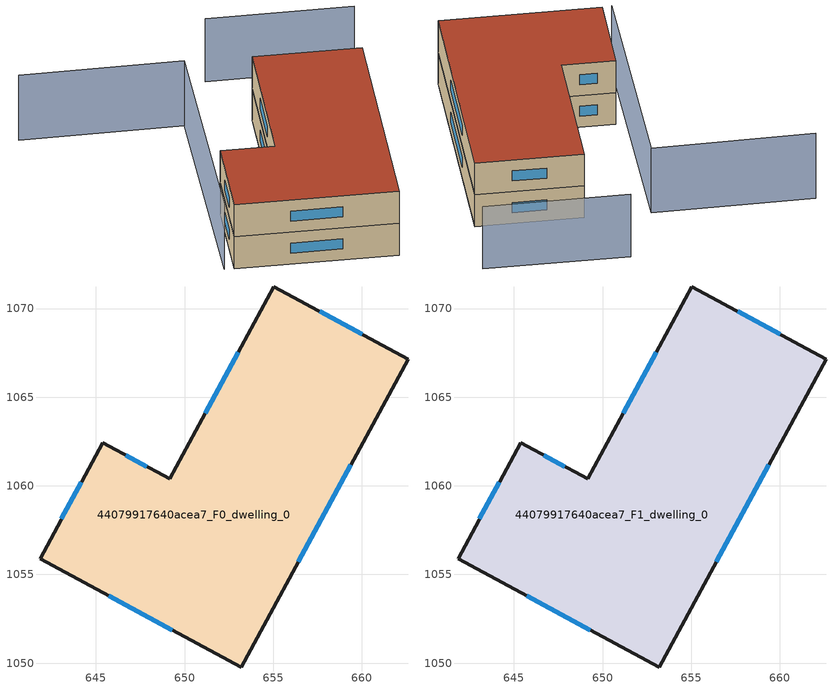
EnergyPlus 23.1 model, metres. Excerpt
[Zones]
44079917640acea7_F0_dwelling_0
 floor ground (EU_floor_Construction): 662.6,1067.15 653.19,1049.76 641.84,1055.9 645.38,1062.43 649.16,1060.39 655.03,1071.24 z0
 wall outside (EU_wall_Construction): 641.84,1055.9 653.19,1049.76 662.6,1067.15 655.03,1071.24 649.16,1060.39 645.38,1062.43 641.84,1055.9 z0:3
 window (EU_Window_Construction): 645.73,1053.8 649.31,1051.86 / 644.17,1060.2 643.05,1058.14 / 647.87,1061.09 646.67,1061.73 / 653.02,1067.52 651.17,1064.1 / 660.01,1068.55 657.62,1069.84 / 656.41,1055.71 659.38,1061.19 z1.03:1.97
44079917640acea7_F1_dwelling_0
 floor to 44079917640acea7_F0_dwelling_0 (EU_floor_Construction): 662.6,1067.15 653.19,1049.76 641.84,1055.9 645.38,1062.43 649.16,1060.39 655.03,1071.24 z3
 wall outside (EU_wall_Construction): 641.84,1055.9 653.19,1049.76 662.6,1067.15 655.03,1071.24 649.16,1060.39 645.38,1062.43 641.84,1055.9 z3:6
 window (EU_Window_Construction): 645.73,1053.8 649.31,1051.86 / 644.17,1060.2 643.05,1058.14 / 647.87,1061.09 646.67,1061.73 / 653.02,1067.52 651.17,1064.1 / 660.01,1068.55 657.62,1069.84 / 656.41,1055.71 659.38,1061.19 z4.03:4.97
 roof outside (EU_roof_Construction): 653.19,1049.76 662.6,1067.15 655.03,1071.24 649.16,1060.39 645.38,1062.43 641.84,1055.9 z6
shading: 638.97,1079.88 650.44,1073.85 / 650.44,1073.85 641.23,1056.32 z0:6.1; 665.58,1072.19 655.32,1077.7 z0:5.9
[Building]
EU S2 Campaign: North Axis=0; Terrain=City; Solar Distribution=FullExterior
[Site:Location]
Cape.Town.Intl.AP: Latitude=-33.965; Longitude=18.602; Time Zone=2; Elevation=46
[SizingPeriod:WeatherFileDays]
AnnualSizingPeriod: Begin Month=1; Begin Day of Month=1; End Month=12; End Day of Month=31; Day of Week for Start Day=Monday; Use Weather File Daylight Saving Period=No; Use Weather File Rain and Snow Indicators=No
[MATERIAL]
EU_InternalMass_Material: Roughness=MediumRough; Thickness=0.1; Conductivity=1; Density=1800; Specific Heat=900; Thermal Absorptance=0.9; Solar Absorptance=0.7; Visible Absorptance=0.7
[MATERIAL:NOMASS] Roughness=MediumRough; Thermal Absorptance=0.9; Solar Absorptance=0.7; Visible Absorptance=0.7
Name | Thermal Resistance
EU_wall_NoMass | 0.493876
EU_roof_NoMass | 0.449382
EU_floor_NoMass | 1.25
[WINDOWMATERIAL:SIMPLEGLAZINGSYSTEM]
EU_Window_SimpleGlazing: UFactor=4.4; Solar Heat Gain Coefficient=0.85; Visible Transmittance=0.85
[CONSTRUCTION]
EU_wall_Construction: EU_wall_NoMass
EU_roof_Construction: EU_roof_NoMass
EU_floor_Construction: EU_floor_NoMass
EU_Window_Construction: EU_Window_SimpleGlazing
EU_InternalMass_Construction: EU_InternalMass_Material
[ZONE] Type=1; Multiplier=1; Ceiling Height=autocalculate; Volume=606.056; Floor Area=autocalculate; Part of Total Floor Area=Yes
44079917640acea7_F0_dwelling_0; 44079917640acea7_F1_dwelling_0
[INTERNALMASS] Construction=EU_InternalMass_Construction; Surface Area=202.019
Name | Zone or ZoneList
44079917640acea7_F0_dwelling_0_EU_InternalMass | 44079917640acea7_F0_dwelling_0
44079917640acea7_F1_dwelling_0_EU_InternalMass | 44079917640acea7_F1_dwelling_0
[OTHEREQUIPMENT] Fuel Type=Electricity; Design Level Calculation Method=Watts/Area; Power per Zone Floor Area=1; Fraction Latent=0; Fraction Radiant=0; Fraction Lost=0; Carbon Dioxide Generation Rate=0; EndUse Subcategory=EU_Step8_InternalGains
Name | Zone or ZoneList or Space or SpaceList | Schedule
EU_Step8_InternalGain_44079917640acea7_F0_dwelling_0_f000 | 44079917640acea7_F0_dwelling_0 | EU_Step8_GainSchedule_44079917640acea7_F0_dwelling_0_f000
EU_Step8_InternalGain_44079917640acea7_F1_dwelling_0_f000 | 44079917640acea7_F1_dwelling_0 | EU_Step8_GainSchedule_44079917640acea7_F1_dwelling_0_f000
[ZONEVENTILATION:DESIGNFLOWRATE] Schedule=EU_AlwaysOn; Design Flow Rate Calculation Method=AirChanges/Hour; Air Changes per Hour=0.64; Ventilation Type=Natural; Fan Pressure Rise=0; Fan Total Efficiency=1; Constant Term Coefficient=1; Temperature Term Coefficient=0; Velocity Term Coefficient=0; Velocity Squared Term Coefficient=0; Minimum Indoor Temperature=-100; Maximum Indoor Temperature=100; Delta Temperature=-100; Minimum Outdoor Temperature=-100; Maximum Outdoor Temperature=100; Maximum Wind Speed=40
Name | Zone or ZoneList or Space or SpaceList
EU_ConstantAir_44079917640acea7_F0_dwelling_0 | 44079917640acea7_F0_dwelling_0
EU_ConstantAir_44079917640acea7_F1_dwelling_0 | 44079917640acea7_F1_dwelling_0
[HVACTEMPLATE:THERMOSTAT] Constant Heating Setpoint=20; Constant Cooling Setpoint=50
EU_HeatOnly_44079917640acea7_F0_dwelling_0; EU_HeatOnly_44079917640acea7_F1_dwelling_0
[HVACTEMPLATE:ZONE:IDEALLOADSAIRSYSTEM] System Availability Schedule=EU_AlwaysOn; Maximum Heating Supply Air Temperature=50; Minimum Cooling Supply Air Temperature=13; Maximum Heating Supply Air Humidity Ratio=0.0156; Minimum Cooling Supply Air Humidity Ratio=0.0077; Heating Limit=NoLimit; Cooling Limit=NoLimit; Heating Availability Schedule=EU_AlwaysOn; Cooling Availability Schedule=EU_CoolingOff; Dehumidification Control Type=ConstantSensibleHeatRatio; Cooling Sensible Heat Ratio=0.7; Dehumidification Setpoint=60; Humidification Control Type=None; Humidification Setpoint=30; Outdoor Air Method=None; Outdoor Air Flow Rate per Person=0.00944; Outdoor Air Flow Rate per Zone Floor Area=0; Outdoor Air Flow Rate per Zone=0; Demand Controlled Ventilation Type=None; Outdoor Air Economizer Type=NoEconomizer; Heat Recovery Type=None; Sensible Heat Recovery Effectiveness=0.7; Latent Heat Recovery Effectiveness=0.65
Name | Template Thermostat
44079917640acea7_F0_dwelling_0 | EU_HeatOnly_44079917640acea7_F0_dwelling_0
44079917640acea7_F1_dwelling_0 | EU_HeatOnly_44079917640acea7_F1_dwelling_0
[SIZING:ZONE] Zone Cooling Design Supply Air Temperature Input Method=SupplyAirTemperature; Zone Cooling Design Supply Air Temperature=13; Zone Heating Design Supply Air Temperature Input Method=SupplyAirTemperature; Zone Heating Design Supply Air Temperature=50; Zone Cooling Design Supply Air Humidity Ratio=0.008; Zone Heating Design Supply Air Humidity Ratio=0.008; Cooling Design Air Flow Method=DesignDay; Cooling Design Air Flow Rate=0; Cooling Minimum Air Flow per Zone Floor Area=0.000762; Cooling Minimum Air Flow=0; Cooling Minimum Air Flow Fraction=0.2; Heating Design Air Flow Method=DesignDay; Heating Design Air Flow Rate=0; Heating Maximum Air Flow per Zone Floor Area=0.002032; Heating Maximum Air Flow=0.141576; Heating Maximum Air Flow Fraction=0.3; Account for Dedicated Outdoor Air System=No; Dedicated Outdoor Air System Control Strategy=NeutralSupplyAir; Dedicated Outdoor Air Low Setpoint Temperature for Design=autosize; Dedicated Outdoor Air High Setpoint Temperature for Design=autosize; Zone Load Sizing Method=Sensible Load Only No Latent Load; Zone Latent Cooling Design Supply Air Humidity Ratio Input Method=HumidityRatioDifference; Zone Cooling Design Supply Air Humidity Ratio Difference=0.005; Zone Latent Heating Design Supply Air Humidity Ratio Input Method=HumidityRatioDifference; Zone Humidification Design Supply Air Humidity Ratio Difference=0.005
44079917640acea7_F0_dwelling_0; 44079917640acea7_F1_dwelling_0
[SCHEDULE:CONSTANT]
Name | Hourly Value
EU_AlwaysOn | 1
EU_CoolingOff | 0
[SCHEDULE:FILE] Column Number=1; Rows to Skip at Top=0; Number of Hours of Data=8760; Column Separator=Comma; Interpolate to Timestep=No; Minutes per Item=60; Adjust Schedule for Daylight Savings=Yes
Name | File
EU_Step8_GainSchedule_44079917640acea7_F0_dwelling_0_f000 | ../../schedules/44079917640acea7/44079917640acea7_F0_dwelling_0_f000_gain.csv
EU_Step8_GainSchedule_44079917640acea7_F1_dwelling_0_f000 | ../../schedules/44079917640acea7/44079917640acea7_F1_dwelling_0_f000_gain.csv
